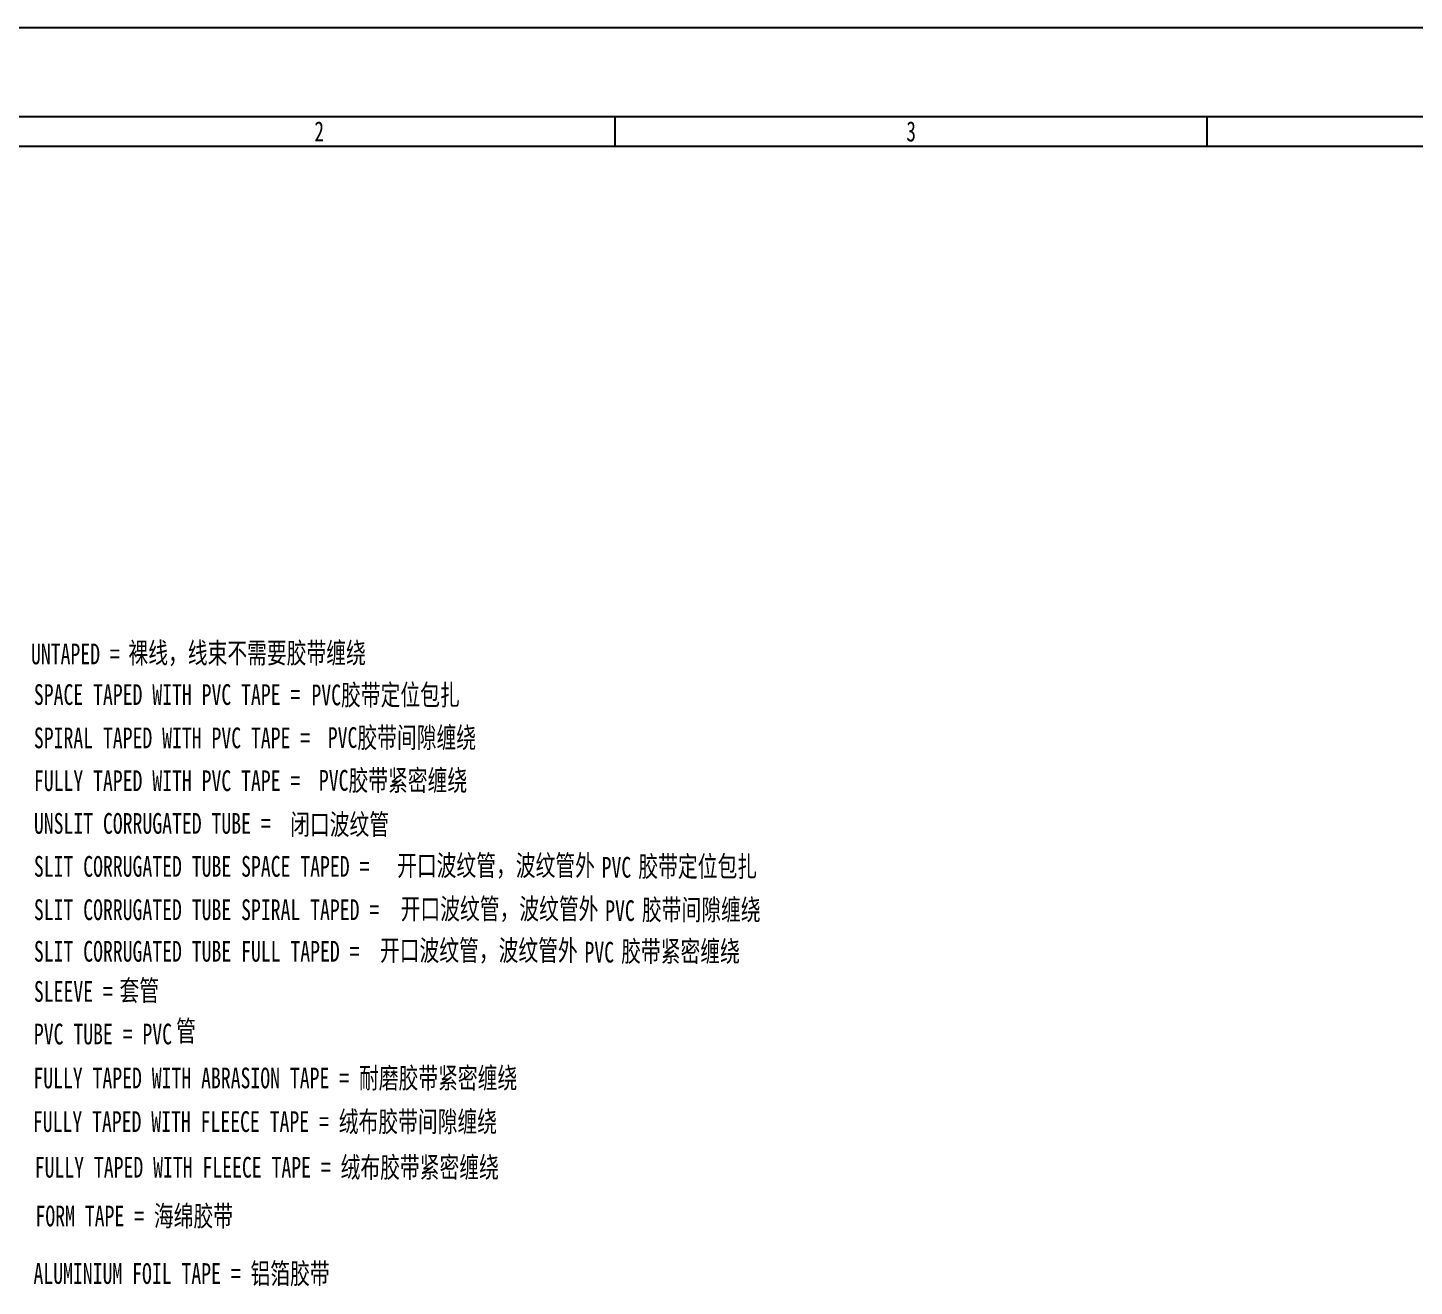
# Model space of a CAD drawing. Header units: inches. Extents: x 47316 to 59086, y 3141 to 11743.
# Drawn here: x 47437.1 to 47671.3, y 7497.7 to 7710.2 of the extents above; entities that cross this region are included whole.
import ezdxf

# ---------------------------------------------------------------- set-up
doc = ezdxf.new("R2010")
doc.units = ezdxf.units.IN
doc.header["$MEASUREMENT"] = 0
doc.styles.add('MtX_SimSun', font='')
doc.styles.add('样式 100', font='SimSun.ttf', dxfattribs={"width": 0.7, "height": 3.5})
doc.styles.get('MtX_SimSun').set_extended_font_data('SimSun')

msp = doc.modelspace()

# ---------------------------------------------------------------- linework, layer by layer
at = {"color": 0, "lineweight": -3}
for p, q in [((49099.34, 7710.2), (47316.34, 7710.2)), ((47336.34, 7695.2), (49079.34, 7695.2)), ((47536.34, 7690.2), (47536.34, 7695.2)), ((47636.34, 7690.2), (47636.34, 7695.2)), ((47336.34, 7690.2), (49079.34, 7690.2))]:
    msp.add_line(p, q, dxfattribs=at)

# ---------------------------------------------------------------- texts
at = {"color": 0, "lineweight": -3, "width": 0.7}
for s, height, style, p in [('2', 3.4, 'MtX_SimSun', (47485.51, 7691)), ('3', 3.4, 'MtX_SimSun', (47585.5, 7691)), ('UNTAPED = ', 3.5, '样式 100', (47437.64, 7602.7)), ('裸线，线束不需要胶带缠绕', 3.5, '样式 100', (47454.1, 7602.87)), ('SPACE TAPED WITH PVC TAPE = ', 3.5, '样式 100', (47438.13, 7595.84)), ('PVC胶带定位包扎', 3.5, '样式 100', (47485.01, 7595.78)), ('SPIRAL TAPED WITH PVC TAPE = ', 3.5, '样式 100', (47438.13, 7588.52)), ('PVC胶带间隙缠绕', 3.5, '样式 100', (47487.77, 7588.58)), ('FULLY TAPED WITH PVC TAPE = ', 3.5, '样式 100', (47438.13, 7581.29)), ('PVC胶带紧密缠绕', 3.5, '样式 100', (47486.27, 7581.35)), ('UNSLIT CORRUGATED TUBE = ', 3.5, '样式 100', (47438.13, 7574.08)), ('闭口波纹管', 3.5, '样式 100', (47481.42, 7573.91)), ('SLIT CORRUGATED TUBE SPACE TAPED = ', 3.5, '样式 100', (47438.13, 7566.82)), ('开口波纹管，波纹管外', 3.5, '样式 100', (47499.48, 7566.98)), ('PVC', 3.5, '样式 100', (47534.03, 7566.67)), ('胶带定位包扎', 3.5, '样式 100', (47540.23, 7566.82)), ('SLIT CORRUGATED TUBE SPIRAL TAPED = ', 3.5, '样式 100', (47438.13, 7559.5)), ('开口波纹管，波纹管外', 3.5, '样式 100', (47500.08, 7559.65)), ('PVC', 3.5, '样式 100', (47534.63, 7559.35)), ('胶带间隙缠绕', 3.5, '样式 100', (47540.83, 7559.5)), ('SLIT CORRUGATED TUBE FULL TAPED = ', 3.5, '样式 100', (47438.13, 7552.48)), ('开口波纹管，波纹管外', 3.5, '样式 100', (47496.58, 7552.64)), ('PVC', 3.5, '样式 100', (47531.13, 7552.33)), ('胶带紧密缠绕', 3.5, '样式 100', (47537.33, 7552.48)), ('SLEEVE = ', 3.5, '样式 100', (47438.13, 7545.7)), ('套管', 3.5, '样式 100', (47452.59, 7545.86)), ('PVC TUBE = PVC', 3.5, '样式 100', (47438.13, 7538.51)), ('管', 3.5, '样式 100', (47462.16, 7539.03)), ('FULLY TAPED WITH ABRASION TAPE = 耐磨胶带紧密缠绕', 3.5, '样式 100', (47438.04, 7531.09)), ('FULLY TAPED WITH FLEECE TAPE = 绒布胶带间隙缠绕', 3.5, '样式 100', (47437.96, 7523.72)), ('FULLY TAPED WITH FLEECE TAPE = 绒布胶带紧密缠绕', 3.5, '样式 100', (47438.27, 7516.01)), ('FORM TAPE = 海绵胶带', 3.5, '样式 100', (47438.4, 7507.78)), ('ALUMINIUM FOIL TAPE = 铝箔胶带', 3.5, '样式 100', (47438.06, 7498.06))]:
    msp.add_text(s, height=height, dxfattribs=dict(at, style=style)).set_placement(p)

doc.saveas('drawing.dxf')
